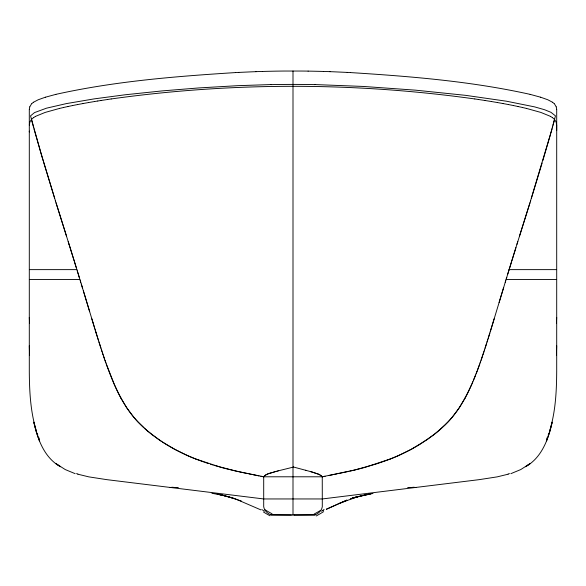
<?xml version="1.0" encoding="UTF-8"?>
<svg xmlns="http://www.w3.org/2000/svg" width="586" height="586" viewBox="0 0 586 586"><rect width="100%" height="100%" fill="white"/><g stroke="black" fill="none" stroke-linecap="round" stroke-linejoin="round"><path stroke-width="0.88" d="M29.3 131.931L29.3 131.147M556.7 317.378L556.429 323.289M556.7 130.59L556.7 125.192M29.3 109.509L29.3 371.136C29.425 391.214 30.413 411.628 36.369 430.937M556.7 345.725L556.436 355.453M29.3 125.052L29.93 121.939L31.344 119.581M29.3 109.392L29.761 106.908M291.41 514.991L270.9 514.896C266.769 513.153 263.019 509.329 263.7 504.517L263.7 476.792C266.081 473.503 271.01 473.21 274.622 471.833M552.159 422.176C548.467 439.163 541.618 457.856 525.488 466.742L530.293 463.438L520.749 469.562L510.838 473.671M552.159 422.323L549.631 432.058L546.592 440.884M554.554 119.339L550.818 133.088M263.707 476.696C266.549 473.32 271.699 472.997 275.669 471.54M552.994 125.265L555.462 115.86L550.943 112.314L544.548 109.721L534.666 106.894L506.516 101.217L465.767 95.364L415.577 90.163L363.437 86.45L315.114 84.567M552.364 127.587L552.686 126.43M552.049 128.752L551.485 130.795M551.345 131.308L530.513 200.91M550.466 134.45L542.826 160.615M542.101 163.04L531.407 198.193M499.111 302.479L505.718 280.694M503.66 287.47L490.27 331.676M505.249 282.284L506.743 277.332M494.196 318.755L488.197 338.408M549.631 430.937C555.587 411.628 556.575 391.214 556.7 371.136L556.7 109.487M507.769 273.984L511.556 261.7M506.267 278.936L508.736 270.864M508.787 270.659L513.717 254.698M489.83 333.053C481.567 359.203 473.627 386.071 458.325 409.145A106.271 106.271 0 0 1 448.327 421.627L440.342 429.413M513.885 254.163L515.922 247.6M511.849 260.733L517.797 241.557M516.947 244.318L530.696 200.478M521.379 230.108L529.986 202.763M519.577 235.865L521.357 230.181M487.069 342.012L487.845 339.528M486.673 343.25L485.083 348.209M484.336 350.494L484.681 349.439M483.992 351.541L482.945 354.691M482.593 355.739L481.45 359.079M481.018 360.317L481.238 359.694M29.805 106.777L31.593 103.81M480.586 361.555L480.146 362.785M548.174 435.193L548.914 433.098M479.722 363.979L477.546 369.913M477.099 371.092L476.118 373.626M475.59 374.981L473.4 380.373M546.592 439.163L547.397 437.215M472.265 383.054L472.836 381.713M471.942 383.815L471.891 383.918A190.399 190.399 0 0 1 465.094 398.092M465.072 398.084L459.27 407.797L452.538 416.814A116.739 116.739 0 0 1 444.986 425.048L433.977 434.687L420.096 444.232A192.406 192.406 0 0 1 390.591 458.838M31.688 119.229L33.475 117.698M31.82 103.597L33.505 102.242M439.83 429.868L438.284 431.193M437.764 431.633L427.326 439.507M33.6 117.603L35.402 116.46M33.527 102.228L38.2 99.766L45.364 97.217M427.033 439.705L411.321 449.301M324.146 509.586L322.681 510.509M323.282 510.135L322.41 510.677M322.293 510.75L321.516 511.226M35.761 116.262L45.115 112.439L59.413 108.454M411.247 449.337L397.872 455.886A188.37 188.37 0 0 1 392.73 458.04L386.211 460.545M294.59 514.991L315.1 514.896C319.231 513.153 322.981 509.329 322.3 504.517L322.256 476.55L319.26 474.448L312.397 472.118M339.045 503.528L326.321 509.271L346.993 500.085L339.045 503.528L358.617 496.327L350.626 498.803L362.507 495.434L370.63 493.786L352.208 498.012L372.989 493.456M390.606 458.867L365.21 467.306M385.778 460.706L377.421 463.599M377.142 463.694L376.578 463.878M376.014 464.061L354.603 470.031L322.3 476.792L263.7 476.792L260.887 476.25M45.378 97.217L55.89 94.361M508.143 474.199L497.199 476.865L479.245 479.641L322.3 498.95L263.7 498.95L106.755 479.641L88.801 476.865L77.857 474.199M173.17 487.222L170.116 487.464L178.342 487.464M275.142 471.686L277.288 471.1M364.697 467.445L361.13 468.412M277.017 471.173L278.394 470.8M278.116 470.873L293.579 467.049M360.61 468.544L353.431 470.309M55.926 94.353C114.907 81.242 175.404 76.378 235.587 72.576M59.501 108.439L63.486 107.502M352.662 470.492L349.776 471.151M63.581 107.48L67.866 106.535M348.37 471.466L343.821 472.455M67.961 106.513L72.561 105.553M342.605 472.712L338.503 473.576M337.053 473.876L334.152 474.462M72.664 105.531L77.564 104.557M332.702 474.755L328.871 475.517M77.674 104.542L82.904 103.554M325.113 476.25L322.3 476.792M83.014 103.539L88.574 102.543M88.684 102.528L94.588 101.525M94.683 101.51L97.723 101.012M97.811 100.997L100.946 100.499M101.026 100.484L107.67 99.474M107.721 99.459L111.172 98.953M111.215 98.953C231.638 82.099 354.362 82.106 474.785 98.953M238.898 72.408L252.529 71.8A122.701 10.746 0 0 1 255.166 71.697L256.045 71.668M262.462 71.463L263.195 71.441A104.879 9.281 0 0 1 266.769 71.338L274.197 71.177A95.804 8.526 0 0 1 277.515 71.118L277.925 71.118A93.716 8.358 0 0 1 284.335 71.038L301.658 71.045A93.716 8.358 0 0 1 308.155 71.111M270.886 84.567L237.616 85.681L198.822 87.937L162.183 90.903L125.258 94.764L94.236 98.873L66.474 103.583L46.499 108.176L34.545 112.585L30.538 115.86L41.013 153.407L55.487 200.91M29.63 269.626L76.883 269.626M509.117 269.626L556.37 269.626M29.366 279.559L79.908 279.559M506.092 279.559L556.634 279.559M407.658 487.464L415.884 487.464L412.83 487.222M294.245 514.991L291.755 514.991A77.022 2.571 0 0 1 276.68 514.94A77.403 2.578 0 0 1 270.9 514.896M308.075 71.118L308.478 71.126A95.804 8.526 0 0 1 311.803 71.177L319.209 71.338A104.879 9.281 0 0 1 322.827 71.433L323.538 71.463M329.955 71.668L330.804 71.697A122.701 10.746 0 0 1 333.493 71.792L347.102 72.408M350.413 72.576C410.596 76.378 471.093 81.249 530.074 94.353M474.828 98.953L478.279 99.459M478.33 99.474L484.974 100.484M485.054 100.499L491.317 101.51M491.412 101.525L497.316 102.528M497.426 102.543L502.986 103.539M211.883 493.273L224.643 495.661L217.135 494.086L228.415 496.657L241.535 501.133M503.096 103.554L508.326 104.542M508.436 104.557L513.336 105.531M263.7 476.792L235.799 471.056L213.993 465.321M257.129 475.517L259.005 475.883M253.299 474.755L256.192 475.334M251.848 474.462L248.947 473.876M513.439 105.553L518.039 106.513M247.497 473.576L243.395 472.712M518.134 106.535L522.419 107.48M242.179 472.455L225.39 468.544M522.514 107.502L526.499 108.439M530.11 94.361L540.622 97.217M526.587 108.454L540.885 112.439L550.239 116.262M224.87 468.412L221.303 467.445M293.286 466.969L305.921 470.346M305.636 470.265L311.891 471.979M310.595 471.613L311.115 471.759M311.378 471.833L319.231 474.433L322.293 476.711M220.79 467.306L195.394 458.867M233.858 498.349L221.369 494.921L235.682 499.016L260.88 509.886M540.636 97.217L547.8 99.766L552.473 102.228M212.843 464.969L210.55 464.244M208.301 463.511L205.129 462.442M204.338 462.171L200.661 460.86M200.222 460.706L193.27 458.04A188.37 188.37 0 0 1 188.128 455.886M75.162 473.671L65.251 469.562L55.707 463.438L60.512 466.742C44.382 457.856 37.533 439.163 33.842 422.176M187.652 455.681L174.753 449.337M174.679 449.301L162.417 442.012M550.598 116.46L552.4 117.603M264.484 511.226L263.319 510.509M262.718 510.135L261.854 509.586M161.582 441.463L152.023 434.687L144.207 428.102M158.967 439.705L165.904 444.232A192.406 192.406 0 0 0 195.409 458.838M158.674 439.507L147.196 430.754L137.673 421.634A106.271 106.271 0 0 1 127.675 409.145C116.087 391.895 108.937 372.169 102.352 352.596M552.495 102.242L554.18 103.597M552.525 117.698L554.312 119.229M143.372 427.326L141.014 425.048A116.739 116.739 0 0 1 133.462 416.822L126.73 407.797L120.928 398.084M554.407 103.81L556.195 106.777M554.656 119.581L556.07 121.939L556.7 125.052M38.603 437.215L39.408 439.163M106.278 363.979L114.109 383.918A190.399 190.399 0 0 0 120.906 398.092M37.086 433.098L37.826 435.193M105.854 362.785L104.982 360.317M104.55 359.079L103.407 355.739M39.408 440.884L36.369 432.058L33.842 422.323M103.063 354.728L96.17 333.053M102.008 351.541L101.319 349.439M100.917 348.209L98.931 342.012M556.239 106.908L556.7 109.392M64.621 230.108L56.014 202.763M64.643 230.181L66.423 235.865M69.053 244.318L55.304 200.478M68.203 241.557L74.151 260.733M97.803 338.408L98.543 340.766M69.089 244.406L76.195 267.341M54.593 198.193L43.54 161.831M74.444 261.7L78.231 273.984M97.459 337.287L95.064 329.457M77.264 270.864L79.257 277.332M78.597 275.215L80.751 282.284M80.282 280.694L82.465 287.909M92.881 322.307L96.075 332.804M81.308 284.071L92.844 322.161M91.804 318.755L94.786 328.556M83.373 290.883L89.665 311.693M43.174 160.615L34.655 131.308M34.515 130.795L33.951 128.752M33.636 127.587L31.461 119.449M29.571 323.289L29.3 317.378M29.564 355.453L29.3 345.725M293 71.009L293 476.792M293 476.916L293 514.991M271.054 84.626A97.005 8.116 0 0 1 293 84.406A97.005 8.116 0 0 1 314.946 84.626M323.611 71.441A113.472 10.006 0 0 1 330.043 71.653M347.205 72.393A173.551 14.811 0.1 0 1 350.509 72.569M255.957 71.653A113.472 10.006 0 0 1 262.389 71.441M235.491 72.569A173.551 14.811 -0.1 0 1 238.795 72.393M77.909 474.037A60.49 60.49 0 0 1 76.532 473.613M509.468 473.613A60.49 60.49 0 0 1 508.091 474.037M323.684 511.6A89.49 53.201 -17.6 0 1 316.213 515.966M315.1 514.896A77.403 2.578 0 0 1 309.327 514.94A77.125 2.571 0 0 1 294.231 514.991M320.476 510.457A89.065 50.074 -18.6 0 1 314.184 514.017M272.05 513.79A89.49 50.337 18.6 0 1 264.909 509.725M269.985 515.768A89.065 52.381 17.8 0 1 263.458 511.996"/></g></svg>
